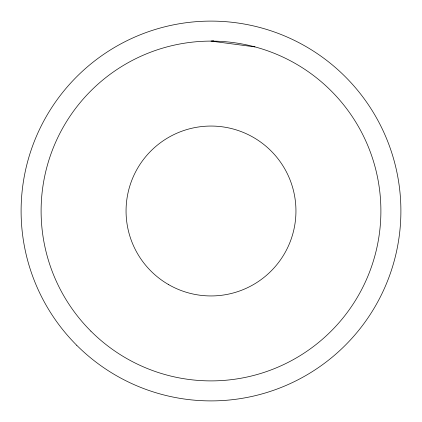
<?xml version="1.0" encoding="UTF-8"?>
<svg xmlns="http://www.w3.org/2000/svg" width="422" height="422" viewBox="0 0 422 422"><rect width="100%" height="100%" fill="white"/><g stroke="black" fill="none" stroke-linecap="round" stroke-linejoin="round"><path stroke-width="0.63" d="M213.59 40.765L211 41.108L254.972 46.895M168.526 284.565A84.949 84.949 0 0 0 295.949 211A84.949 84.949 0 0 0 168.526 137.435A84.949 84.949 0 0 0 168.526 284.565M76.72 345.28A189.9 189.9 0 0 0 394.428 260.147A189.9 189.9 0 0 0 161.853 27.572A189.9 189.9 0 0 0 76.72 345.28M90.867 331.133A169.892 169.892 0 0 0 375.105 254.972A169.892 169.892 0 0 0 167.028 46.895A169.892 169.892 0 0 0 90.867 331.133"/></g></svg>
